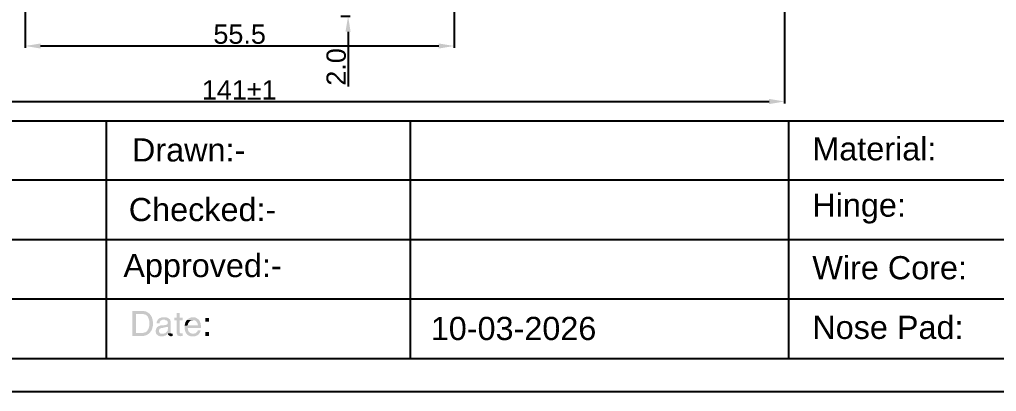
# Model space of a CAD drawing. Header units: millimetres. Extents: x 1336 to 2438, y 1230 to 1601.
# Drawn here: x 1666.7 to 1793.1, y 1303.6 to 1351.8 of the extents above; entities that cross this region are included whole.
import ezdxf

# ---------------------------------------------------------------- set-up
doc = ezdxf.new("R2010")
doc.units = ezdxf.units.MM
doc.layers.add('Dimension', color=3, linetype='Continuous')
doc.styles.get("Standard").update_dxf_attribs({"font": 'arial.ttf'})
doc.dimstyles.new('Standard$0', dxfattribs={"dimtxt": 2.3, "dimasz": 2, "dimexe": 1, "dimexo": 1, "dimgap": 1, "dimtad": 0, "dimtih": 1, "dimtoh": 1, "dimdec": 1, "dimzin": 0, "dimdsep": 46, "dimtxsty": 'Standard', "dimcen": 0, "dimclrd": 4, "dimclre": 4, "dimclrt": 4, "dimadec": 1, "dimazin": 0, "dimtfac": 1, "dimtdec": 1, "dimtofl": 0, "dimtmove": 0, "dimatfit": 0, "dimfxl": 1, "dimtolj": 1, "dimtzin": 0, "dimarcsym": 0})

# ---------------------------------------------------------------- blocks, each defined once
blk = doc.blocks.new('*D170')
at = {"layer": 'Defpoints', "color": 0, "ltscale": 1000, "transparency": 16777216}
for p in [(1624.52, 1372.19), (1765.7, 1372.19), (1765.7, 1341.15)]:
    blk.add_point(p, dxfattribs=at)
at = {"layer": 'Dimension', "color": 3, "lineweight": -2, "ltscale": 1000, "transparency": 16777216}
for p, q in [((1624.52, 1371.94), (1624.52, 1340.9)), ((1765.7, 1371.94), (1765.7, 1340.9)), ((1626.52, 1341.15), (1763.7, 1341.15))]:
    blk.add_line(p, q, dxfattribs=at)
at = {"layer": 'Dimension', "color": 3, "ltscale": 1000, "transparency": 16777216}
for points in [[(1626.52, 1341.48), (1626.52, 1340.81), (1624.52, 1341.15)], [(1763.7, 1341.48), (1763.7, 1340.81), (1765.7, 1341.15)]]:
    blk.add_solid(points, dxfattribs=at)
at = {"layer": 'Dimension', "ltscale": 1000, "transparency": 16777216, "insert": (1695.11, 1342.65), "char_height": 2.5, "attachment_point": 5}
blk.add_mtext('\\A1;141±1', dxfattribs=at)
blk = doc.blocks.new('*D181')
at = {"layer": 'Defpoints', "color": 0, "transparency": 16777216}
for p in [(1667.39, 1355.25), (1722.93, 1355.25), (1722.93, 1348.33)]:
    blk.add_point(p, dxfattribs=at)
at = {"layer": 'Dimension', "color": 3, "lineweight": -2, "transparency": 16777216}
for p, q in [((1667.39, 1355), (1667.39, 1348.08)), ((1722.93, 1355), (1722.93, 1348.08)), ((1669.39, 1348.33), (1720.93, 1348.33))]:
    blk.add_line(p, q, dxfattribs=at)
at = {"layer": 'Dimension', "color": 3, "transparency": 16777216}
for points in [[(1669.39, 1348.66), (1669.39, 1348), (1667.39, 1348.33)], [(1720.93, 1348.66), (1720.93, 1348), (1722.93, 1348.33)]]:
    blk.add_solid(points, dxfattribs=at)
at = {"layer": 'Dimension', "transparency": 16777216, "insert": (1695.16, 1349.85), "char_height": 2.5, "attachment_point": 5}
blk.add_mtext('\\A1;55.5', dxfattribs=at)
blk = doc.blocks.new('*D182')
at = {"layer": 'Defpoints', "color": 0, "transparency": 16777216}
for p in [(1707.95, 1354.17), (1708, 1352.17), (1709.2, 1352.17)]:
    blk.add_point(p, dxfattribs=at)
at = {"layer": 'Dimension', "color": 3, "lineweight": -2, "transparency": 16777216}
for p, q in [((1709.2, 1356.17), (1709.2, 1358.17)), ((1708.2, 1354.17), (1709.45, 1354.17)), ((1708.25, 1352.17), (1709.45, 1352.17)), ((1709.2, 1350.17), (1709.2, 1343.08))]:
    blk.add_line(p, q, dxfattribs=at)
at = {"layer": 'Dimension', "color": 3, "transparency": 16777216}
for points in [[(1708.86, 1356.17), (1709.53, 1356.17), (1709.2, 1354.17)], [(1708.86, 1350.17), (1709.53, 1350.17), (1709.2, 1352.17)]]:
    blk.add_solid(points, dxfattribs=at)
at = {"layer": 'Dimension', "transparency": 16777216, "insert": (1707.67, 1345.62), "char_height": 2.5, "attachment_point": 5, "rotation": 90}
blk.add_mtext('\\A1;2.0', dxfattribs=at)

msp = doc.modelspace()

# ---------------------------------------------------------------- hatches: boundary and pattern name
at = {"transparency": 33554559}
for points in [[(1682.581, 1314.022), (1681.272, 1314.022), (1681.272, 1310.817), (1682.761, 1310.817), (1682.851, 1310.862), (1682.942, 1310.862), (1683.032, 1310.907), (1683.077, 1310.907), (1683.167, 1310.953), (1683.258, 1310.998), (1683.303, 1311.043), (1683.393, 1311.088), (1683.438, 1311.133), (1683.483, 1311.178), (1681.723, 1311.178), (1681.723, 1313.66), (1682.536, 1313.66), (1683.483, 1313.706), (1683.393, 1313.751), (1683.348, 1313.796), (1683.258, 1313.841), (1683.213, 1313.886), (1683.122, 1313.931), (1683.032, 1313.976), (1682.851, 1313.976), (1682.806, 1314.022), (1682.716, 1314.022)], [(1683.483, 1313.706), (1682.536, 1313.66), (1682.671, 1313.66), (1682.761, 1313.615), (1682.851, 1313.615), (1682.897, 1313.57), (1682.987, 1313.57), (1683.077, 1313.525), (1683.122, 1313.435), (1683.167, 1313.39), (1683.258, 1313.345), (1683.303, 1313.254), (1683.303, 1313.209), (1683.348, 1313.119), (1683.393, 1313.074), (1683.393, 1312.983), (1683.438, 1312.893), (1683.438, 1312.803), (1683.483, 1312.713), (1683.483, 1312.126), (1683.438, 1312.036), (1683.438, 1311.945), (1683.393, 1311.855), (1683.393, 1311.765), (1683.348, 1311.72), (1683.303, 1311.63), (1683.258, 1311.584), (1683.213, 1311.494), (1683.213, 1311.494), (1683.167, 1311.404), (1683.077, 1311.359), (1683.032, 1311.314), (1682.942, 1311.268), (1682.851, 1311.268), (1682.806, 1311.223), (1682.716, 1311.223), (1682.626, 1311.178), (1681.723, 1311.178), (1683.483, 1311.178), (1683.574, 1311.268), (1683.574, 1311.268), (1683.619, 1311.359), (1683.664, 1311.404), (1683.709, 1311.449), (1683.754, 1311.539), (1683.799, 1311.63), (1683.799, 1311.675), (1683.844, 1311.765), (1683.844, 1311.855), (1683.89, 1311.945), (1683.89, 1312.036), (1683.935, 1312.126), (1683.935, 1312.668), (1683.89, 1312.758), (1683.89, 1312.938), (1683.844, 1313.029), (1683.844, 1313.074), (1683.799, 1313.164), (1683.799, 1313.254), (1683.754, 1313.299), (1683.709, 1313.39), (1683.664, 1313.48), (1683.619, 1313.525), (1683.574, 1313.57), (1683.528, 1313.66)], [(1686.146, 1312.938), (1685.334, 1312.893), (1685.514, 1312.893), (1685.559, 1312.848), (1685.65, 1312.848), (1685.695, 1312.803), (1685.785, 1312.758), (1685.83, 1312.668), (1685.83, 1312.577), (1685.875, 1312.487), (1685.875, 1312.487), (1685.83, 1312.397), (1685.83, 1312.352), (1685.785, 1312.306), (1685.695, 1312.261), (1685.65, 1312.261), (1685.559, 1312.216), (1685.063, 1312.171), (1684.928, 1312.171), (1684.837, 1312.126), (1684.747, 1312.081), (1684.702, 1312.081), (1684.612, 1312.036), (1685.875, 1311.991), (1685.875, 1311.675), (1685.83, 1311.584), (1685.83, 1311.449), (1685.785, 1311.404), (1685.695, 1311.314), (1685.65, 1311.268), (1685.605, 1311.223), (1685.559, 1311.178), (1685.469, 1311.133), (1685.379, 1311.133), (1685.289, 1311.088), (1684.386, 1311.088), (1684.431, 1310.998), (1684.521, 1310.953), (1684.567, 1310.907), (1684.612, 1310.862), (1684.702, 1310.817), (1684.747, 1310.817), (1684.837, 1310.772), (1685.334, 1310.772), (1685.379, 1310.817), (1685.469, 1310.862), (1685.559, 1310.862), (1685.605, 1310.907), (1685.695, 1310.953), (1685.785, 1311.043), (1685.785, 1311.043), (1685.875, 1311.133), (1686.282, 1311.133), (1686.236, 1311.223), (1686.236, 1312.668), (1686.191, 1312.758), (1686.191, 1312.848)], [(1685.379, 1313.209), (1685.063, 1313.209), (1684.973, 1313.164), (1684.882, 1313.119), (1684.837, 1313.119), (1684.747, 1313.074), (1684.702, 1313.029), (1684.657, 1312.983), (1684.612, 1312.938), (1684.567, 1312.893), (1684.521, 1312.803), (1684.476, 1312.713), (1684.431, 1312.622), (1684.431, 1312.442), (1684.792, 1312.442), (1684.792, 1312.577), (1684.837, 1312.668), (1684.882, 1312.713), (1684.928, 1312.803), (1684.973, 1312.803), (1685.063, 1312.848), (1685.153, 1312.893), (1685.334, 1312.893), (1686.146, 1312.938), (1686.101, 1312.983), (1686.011, 1313.029), (1685.966, 1313.074), (1685.92, 1313.119), (1685.83, 1313.164), (1685.74, 1313.164), (1685.695, 1313.209), (1685.469, 1313.209)], [(1687.41, 1313.796), (1687.004, 1313.796), (1687.004, 1313.164), (1686.688, 1313.164), (1686.688, 1312.848), (1687.004, 1312.848), (1687.004, 1311.133), (1687.049, 1311.043), (1687.094, 1310.953), (1687.094, 1310.907), (1687.139, 1310.862), (1687.184, 1310.862), (1687.274, 1310.817), (1687.365, 1310.817), (1687.455, 1310.772), (1687.5, 1310.772), (1687.545, 1310.817), (1687.771, 1310.817), (1687.771, 1311.133), (1687.545, 1311.133), (1687.455, 1311.178), (1687.41, 1311.223), (1687.41, 1312.848), (1687.771, 1312.848), (1687.771, 1313.164), (1687.41, 1313.164)], [(1689.125, 1313.209), (1688.899, 1313.209), (1688.809, 1313.164), (1688.764, 1313.164), (1688.674, 1313.119), (1688.583, 1313.074), (1688.538, 1313.029), (1688.448, 1312.983), (1688.403, 1312.938), (1688.358, 1312.893), (1689.125, 1312.848), (1689.305, 1312.848), (1689.396, 1312.803), (1689.486, 1312.758), (1689.531, 1312.713), (1689.576, 1312.668), (1689.576, 1312.668), (1689.621, 1312.577), (1689.666, 1312.532), (1689.712, 1312.442), (1689.712, 1312.352), (1689.757, 1312.261), (1689.757, 1312.171), (1688.448, 1312.171), (1688.042, 1312.126), (1688.042, 1311.675), (1688.087, 1311.584), (1688.087, 1311.494), (1688.132, 1311.404), (1688.132, 1311.359), (1688.177, 1311.268), (1688.222, 1311.178), (1688.267, 1311.133), (1688.312, 1311.088), (1689.125, 1311.088), (1689.035, 1311.088), (1688.944, 1311.133), (1688.854, 1311.133), (1688.809, 1311.178), (1688.719, 1311.223), (1688.674, 1311.268), (1688.628, 1311.314), (1688.583, 1311.359), (1688.538, 1311.404), (1688.538, 1311.494), (1688.493, 1311.539), (1688.493, 1311.63), (1688.448, 1311.765), (1688.448, 1311.855), (1690.163, 1311.855), (1690.163, 1312.171), (1690.118, 1312.261), (1690.118, 1312.442), (1690.073, 1312.532), (1690.028, 1312.622), (1690.028, 1312.668), (1689.982, 1312.758), (1689.937, 1312.803), (1689.892, 1312.893), (1689.847, 1312.938), (1689.757, 1312.983), (1689.712, 1313.029), (1689.621, 1313.074), (1689.576, 1313.119), (1689.486, 1313.164), (1689.396, 1313.209), (1689.215, 1313.209)], [(1688.358, 1312.893), (1688.312, 1312.848), (1688.267, 1312.758), (1688.222, 1312.713), (1688.177, 1312.622), (1688.132, 1312.577), (1688.132, 1312.487), (1688.087, 1312.397), (1688.087, 1312.306), (1688.042, 1312.216), (1688.042, 1312.126), (1688.448, 1312.171), (1688.448, 1312.261), (1688.493, 1312.352), (1688.493, 1312.442), (1688.538, 1312.487), (1688.583, 1312.577), (1688.628, 1312.622), (1688.674, 1312.668), (1688.719, 1312.758), (1688.809, 1312.803), (1688.854, 1312.803), (1688.944, 1312.848), (1689.125, 1312.848)], [(1691.201, 1312.668), (1691.201, 1313.119), (1690.704, 1313.119), (1690.704, 1312.668)], [(1684.612, 1312.036), (1684.567, 1311.991), (1684.476, 1311.945), (1684.476, 1311.9), (1684.431, 1311.855), (1684.386, 1311.765), (1684.341, 1311.72), (1684.341, 1311.63), (1684.296, 1311.539), (1684.296, 1311.314), (1684.341, 1311.223), (1684.341, 1311.133), (1684.386, 1311.088), (1685.108, 1311.088), (1684.973, 1311.088), (1684.882, 1311.133), (1684.837, 1311.178), (1684.792, 1311.223), (1684.747, 1311.314), (1684.702, 1311.404), (1684.702, 1311.539), (1684.747, 1311.63), (1684.792, 1311.675), (1684.837, 1311.765), (1684.882, 1311.765), (1684.973, 1311.81), (1685.063, 1311.855), (1685.243, 1311.855), (1685.605, 1311.945), (1685.785, 1311.945), (1685.875, 1311.991)], [(1690.118, 1311.539), (1689.712, 1311.539), (1689.712, 1311.404), (1689.666, 1311.359), (1689.576, 1311.268), (1689.531, 1311.223), (1689.486, 1311.178), (1689.396, 1311.133), (1689.305, 1311.133), (1689.215, 1311.088), (1688.312, 1311.088), (1688.358, 1310.998), (1688.448, 1310.953), (1688.493, 1310.907), (1688.583, 1310.862), (1688.674, 1310.817), (1688.719, 1310.817), (1688.809, 1310.772), (1689.396, 1310.772), (1689.486, 1310.817), (1689.576, 1310.862), (1689.621, 1310.862), (1689.712, 1310.907), (1689.757, 1310.953), (1689.847, 1310.998), (1689.892, 1311.088), (1689.937, 1311.133), (1689.982, 1311.223), (1690.028, 1311.268), (1690.073, 1311.359), (1690.073, 1311.449)], [(1686.282, 1311.133), (1685.875, 1311.133), (1685.875, 1311.043), (1686.372, 1311.088), (1686.372, 1311.088)], [(1686.507, 1311.088), (1686.372, 1311.088), (1685.875, 1311.043), (1685.92, 1310.953), (1685.966, 1310.907), (1685.966, 1310.907), (1686.011, 1310.862), (1686.101, 1310.817), (1686.191, 1310.772), (1686.372, 1310.772), (1686.417, 1310.817), (1686.507, 1310.817)], [(1691.201, 1310.817), (1691.201, 1311.314), (1690.704, 1311.314), (1690.704, 1310.817)]]:
    msp.add_hatch(color=256, dxfattribs=at).paths.add_polyline_path(points)

# ---------------------------------------------------------------- linework, layer by layer
msp.add_line((1584.4, 1307.884), (1993.655, 1307.884))
msp.add_lwpolyline([(1997.693, 1303.624), (1997.693, 1600.624), (1577.693, 1600.624), (1577.693, 1303.624)], close=True)
for points in [[(1597.218, 1338.664), (1993.655, 1338.664)], [(1677.887, 1338.664), (1677.887, 1307.884)], [(1717.242, 1338.664), (1717.242, 1307.884)], [(1766.211, 1338.664), (1766.211, 1307.884)], [(1597.218, 1330.991), (1893.348, 1330.991)], [(1597.218, 1323.274), (1946.288, 1323.274)], [(1597.218, 1315.601), (1893.348, 1315.601)]]:
    msp.add_lwpolyline(points)

# ---------------------------------------------------------------- texts
at = {"width": 34.34827, "attachment_point": 5}
for s, insert, char_height in [('Drawn:-', (1688.555, 1334.862), 2.9997), ('\\pxql;Material:', (1786.475, 1335.006), 2.99966), ('\\pxql;Hinge:', (1786.475, 1327.289), 2.99966), ('Checked:-', (1690.352, 1327.145), 2.9997), ('Approved:-', (1690.352, 1319.472), 2.9997), ('\\pxql; Wire Core:', (1785.308, 1319.616), 2.99966), ('10-03-2026', (1730.62, 1311.755), 2.9997), ('\\pxql;Nose Pad:', (1786.475, 1311.899), 2.99966)]:
    msp.add_mtext(s, dxfattribs=dict(at, insert=insert, char_height=char_height))

# ---------------------------------------------------------------- dimensions: what is measured, and where the dimension line sits
at = {"layer": 'Dimension', "color": 40, "ltscale": 1000, "true_color": 0xf8d731}
dim = msp.add_linear_dim(base=(1765.698, 1341.147), p1=(1624.524, 1372.193), p2=(1765.698, 1372.193), dimstyle='Standard$0', override={"dimtxt": 2.5, "dimexe": 0.25, "dimexo": 0.25, "dimgap": 0.25, "dimtad": 1, "dimtih": 0, "dimtoh": 0, "dimdec": 0, "dimclrd": 3, "dimclre": 3, "dimclrt": 256, "dimadec": 0, "dimtol": 1, "dimtp": 1, "dimtm": 1, "dimtdec": 0, "dimatfit": 3, "dimfxl": 1.25, "dimarcsym": 2}, dxfattribs=at)
dim.commit()
dim.dimension.update_dxf_attribs({"geometry": '*D170', "text_midpoint": (1695.111, 1341.147), "dimtype": 160})
at = {"layer": 'Dimension'}
dim = msp.add_linear_dim(base=(1709.195, 1352.166), p1=(1707.947, 1354.169), p2=(1708.001, 1352.166), angle=90, dimstyle='Standard$0', override={"dimtxt": 2.5, "dimexe": 0.25, "dimexo": 0.25, "dimgap": 0.25, "dimtad": 1, "dimtih": 0, "dimtoh": 0, "dimclrd": 3, "dimclre": 3, "dimclrt": 256, "dimadec": 2, "dimtdec": 2, "dimatfit": 3}, dxfattribs=at)
dim.commit()
dim.dimension.update_dxf_attribs({"geometry": '*D182', "text_midpoint": (1707.669, 1345.624)})
dim = msp.add_linear_dim(base=(1722.927, 1348.331), p1=(1667.386, 1355.247), p2=(1722.927, 1355.25), dimstyle='Standard$0', override={"dimtxt": 2.5, "dimexe": 0.25, "dimexo": 0.25, "dimgap": 0.25, "dimtad": 1, "dimtih": 0, "dimtoh": 0, "dimclrd": 3, "dimclre": 3, "dimclrt": 256, "dimadec": 2, "dimtdec": 2, "dimatfit": 3}, dxfattribs=at)
dim.commit()
dim.dimension.update_dxf_attribs({"geometry": '*D181', "text_midpoint": (1695.157, 1349.852)})

doc.saveas('drawing.dxf')
